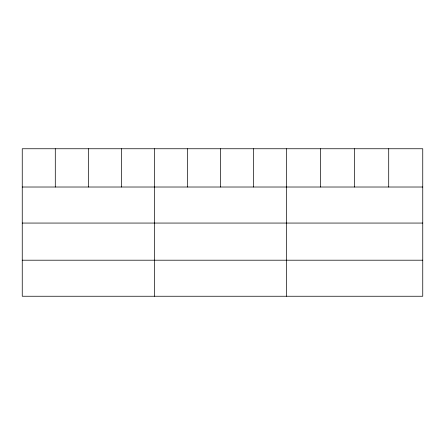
<?xml version="1.0" encoding="UTF-8"?>
<svg xmlns="http://www.w3.org/2000/svg" width="445" height="445" viewBox="0 0 445 445"><rect width="100%" height="100%" fill="white"/><g stroke="black" fill="none" stroke-linecap="round" stroke-linejoin="round"><path stroke-width="0.67" d="M422.75 223.062L422.75 148.752L22.25 148.752L22.25 296.248L422.75 296.248L422.75 223.062L22.25 223.062M22.25 187.017L422.75 187.017M22.25 260.203L422.75 260.203M388.707 148.752L388.707 187.017M354.665 148.752L354.665 187.017M320.623 148.752L320.623 187.017M286.58 148.752L286.58 296.248M253.539 148.752L253.539 187.017M220.498 148.752L220.498 187.017M187.456 148.752L187.456 187.017M154.415 148.752L154.415 296.248M121.374 148.752L121.374 187.017M88.333 148.752L88.333 187.017M55.291 148.752L55.291 187.017"/></g></svg>
